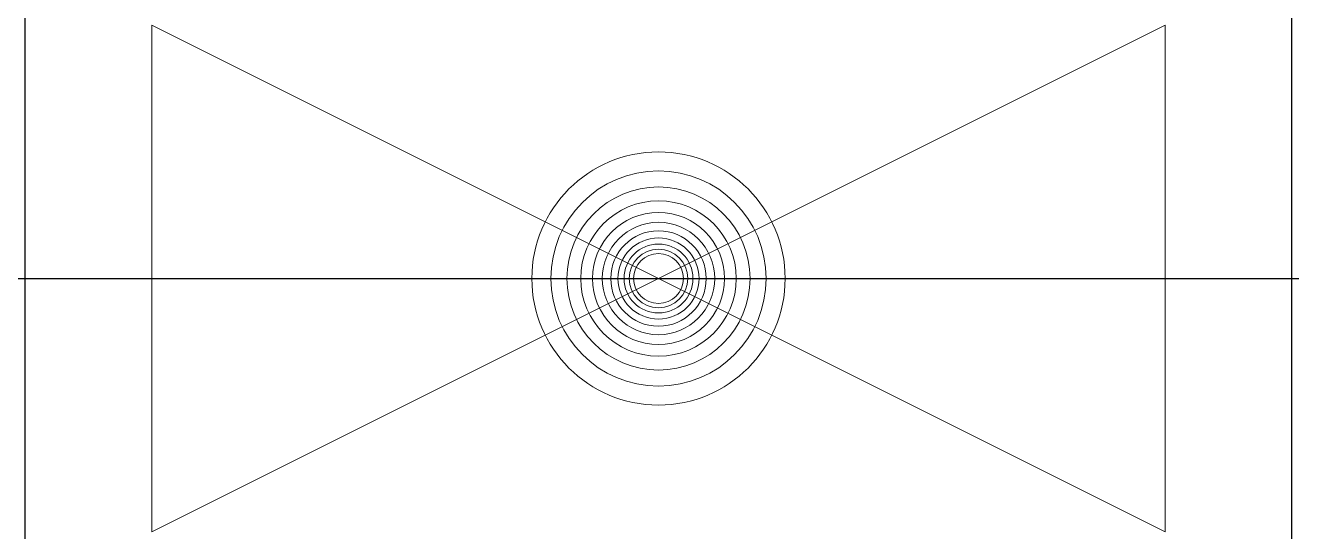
# Model space of a CAD drawing. Header units: metres. Extents: x -0.005 to 0.005, y -0.002 to 0.002.
import ezdxf

# ---------------------------------------------------------------- set-up
doc = ezdxf.new("R2010")
doc.units = ezdxf.units.M
doc.header["$PDMODE"] = 2
doc.layers.add('Level 7', color=7, linetype='Continuous')

# ---------------------------------------------------------------- blocks, each defined once
blk = doc.blocks.new('001013')
at = {"layer": 'Level 7', "color": 2, "linetype": 'Continuous', "lineweight": 30}
for p, q in [((-0.005, -0.002), (-0.005, 0.002)), ((0.005, -0.002), (0.005, 0.002))]:
    blk.add_line(p, q, dxfattribs=at)
at = {"layer": 'Level 7', "color": 2, "linetype": 'Continuous', "lineweight": 13, "flags": 128}
blk.add_lwpolyline([(-0.004, 0.002), (-0.004, -0.002), (0.004, 0.002), (0.004, -0.002), (-0.004, 0.002)], dxfattribs=at)
at = {"layer": 'Level 7', "color": 2, "linetype": 'Continuous', "lineweight": 13}
for radius in [0.001, 0.00085, 0.000723, 0.000614, 0.000522, 0.000444, 0.000377, 0.000377, 0.000321, 0.000272, 0.000232, 0.000197]:
    blk.add_circle((0, 0), radius, dxfattribs=at)

msp = doc.modelspace()

# ---------------------------------------------------------------- linework, layer by layer
for p in [(-0.005, 0), (0.005, 0)]:
    msp.add_point(p)

# ---------------------------------------------------------------- block references
msp.add_blockref('001013', (0, 0))

doc.saveas('drawing.dxf')
